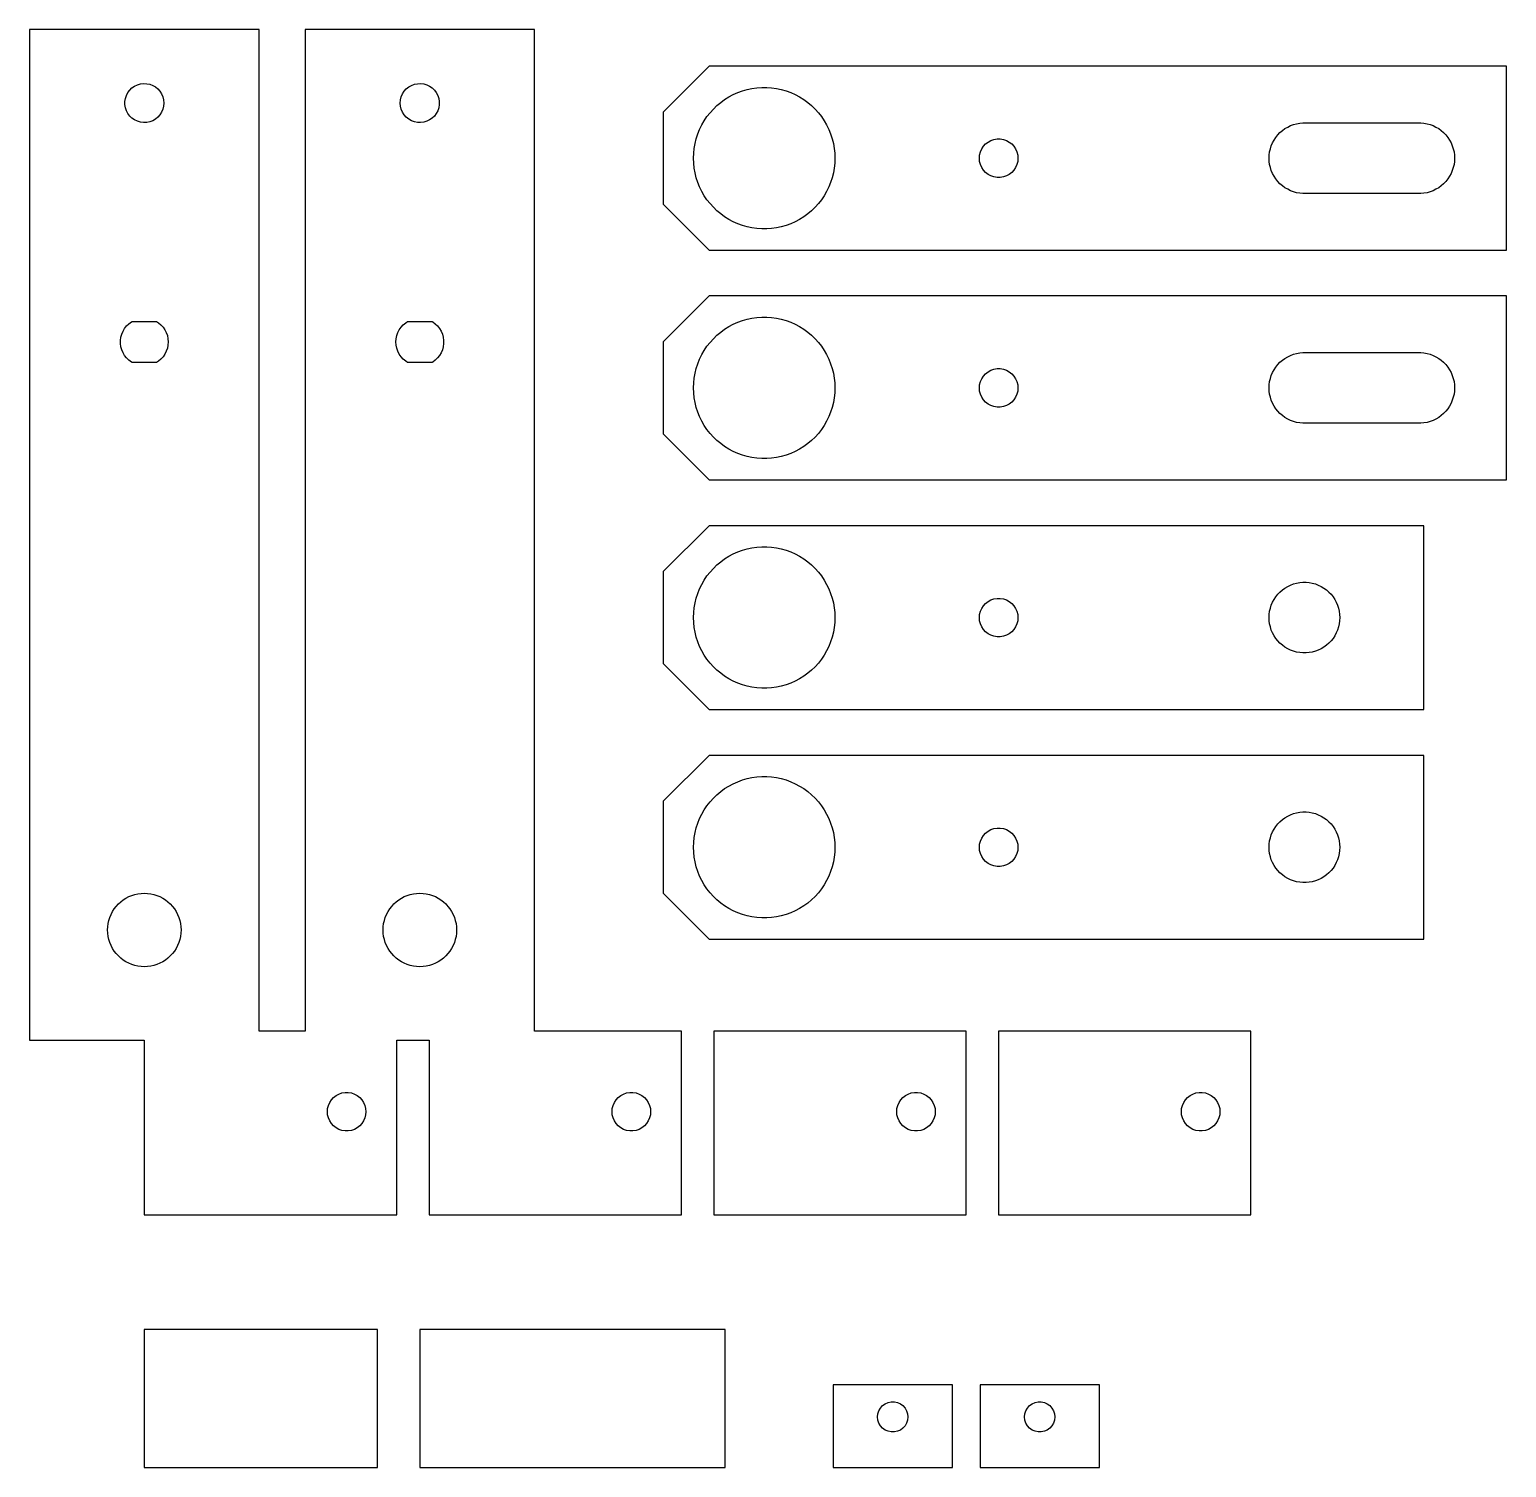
# Model space of a CAD drawing. Extents: x -25 to 297, y -245 to 68.
import ezdxf

# ---------------------------------------------------------------- set-up
doc = ezdxf.new("R2010")
doc.units = 0
doc.layers.get('0').update_dxf_attribs({"linetype": 'CONTINUOUS'})

msp = doc.modelspace()

# ---------------------------------------------------------------- linework, layer by layer
for points in [[(55, -152), (62, -152), (62, -190), (117, -190), (117, -150), (85, -150), (85, 68), (35, 68), (35, -150), (25, -150), (25, 68), (-25, 68), (-25, -152), (0, -152), (0, -190), (55, -190)], [(296.653, 60), (123, 60), (113, 50), (113, 30), (123, 20), (296.653, 20)], [(-0.85011, 47.8359), (-1.50707, 48.0262), (-2.125, 48.3194), (-2.68789, 48.7079), (-3.18117, 49.1817), (-3.59206, 49.7285), (-3.90991, 50.3341), (-4.1265, 50.9829), (-4.23622, 51.658), (-4.23622, 52.342), (-4.1265, 53.0171), (-3.90991, 53.6659), (-3.59206, 54.2715), (-3.18117, 54.8183), (-2.68789, 55.2921), (-2.125, 55.6806), (-1.50707, 55.9738), (-0.85011, 56.1641), (-0.17113, 56.2466), (0.51228, 56.219), (1.18242, 56.0822), (1.82194, 55.8397), (2.41428, 55.4977), (2.94408, 55.0651), (3.39763, 54.5532), (3.76319, 53.9751), (4.03128, 53.3458), (4.19496, 52.6817), (4.25, 52), (4.19496, 51.3183), (4.03128, 50.6542), (3.76319, 50.0249), (3.39763, 49.4468), (2.94408, 48.9349), (2.41428, 48.5023), (1.82194, 48.1603), (1.18242, 47.9178), (0.51228, 47.781), (-0.17113, 47.7534)], [(59.4877, 47.781), (58.8176, 47.9178), (58.1781, 48.1603), (57.5857, 48.5023), (57.0559, 48.9349), (56.6024, 49.4468), (56.2368, 50.0249), (55.9687, 50.6542), (55.805, 51.3183), (55.75, 52), (55.805, 52.6817), (55.9687, 53.3458), (56.2368, 53.9751), (56.6024, 54.5532), (57.0559, 55.0651), (57.5857, 55.4977), (58.1781, 55.8397), (58.8176, 56.0822), (59.4877, 56.219), (60.1711, 56.2466), (60.8501, 56.1641), (61.5071, 55.9738), (62.125, 55.6806), (62.6879, 55.2921), (63.1812, 54.8183), (63.5921, 54.2715), (63.9099, 53.6659), (64.1265, 53.0171), (64.2362, 52.342), (64.2362, 51.658), (64.1265, 50.9829), (63.9099, 50.3341), (63.5921, 49.7285), (63.1812, 49.1817), (62.6879, 48.7079), (62.125, 48.3194), (61.5071, 48.0262), (60.8501, 47.8359), (60.1711, 47.7534)], [(133.39, 24.6844), (132.326, 24.834), (131.274, 25.0574), (130.241, 25.3537), (129.231, 25.7214), (128.249, 26.1586), (127.3, 26.6632), (126.388, 27.2328), (125.519, 27.8646), (124.695, 28.5556), (123.922, 29.3023), (123.203, 30.1011), (122.541, 30.9481), (121.94, 31.8392), (121.403, 32.7701), (120.931, 33.7363), (120.529, 34.7329), (120.197, 35.7552), (119.937, 36.7982), (119.75, 37.8567), (119.638, 38.9258), (119.6, 40), (119.638, 41.0742), (119.75, 42.1433), (119.937, 43.2018), (120.197, 44.2448), (120.529, 45.2671), (120.931, 46.2637), (121.403, 47.2299), (121.94, 48.1608), (122.541, 49.0519), (123.203, 49.8989), (123.922, 50.6977), (124.695, 51.4444), (125.519, 52.1354), (126.388, 52.7672), (127.3, 53.3368), (128.249, 53.8414), (129.231, 54.2786), (130.241, 54.6463), (131.274, 54.9426), (132.326, 55.166), (133.39, 55.3156), (134.463, 55.3906), (135.537, 55.3906), (136.61, 55.3156), (137.674, 55.166), (138.726, 54.9426), (139.759, 54.6463), (140.769, 54.2786), (141.751, 53.8414), (142.7, 53.3368), (143.612, 52.7672), (144.481, 52.1354), (145.305, 51.4444), (146.078, 50.6977), (146.797, 49.8989), (147.459, 49.0519), (148.06, 48.1608), (148.597, 47.2299), (149.069, 46.2637), (149.471, 45.2671), (149.803, 44.2448), (150.063, 43.2018), (150.25, 42.1433), (150.362, 41.0742), (150.4, 40), (150.362, 38.9258), (150.25, 37.8567), (150.063, 36.7982), (149.803, 35.7552), (149.471, 34.7329), (149.069, 33.7363), (148.597, 32.7701), (148.06, 31.8392), (147.459, 30.9481), (146.797, 30.1011), (146.078, 29.3023), (145.305, 28.5556), (144.481, 27.8646), (143.612, 27.2328), (142.7, 26.6632), (141.751, 26.1586), (140.769, 25.7214), (139.759, 25.3537), (138.726, 25.0574), (137.674, 24.834), (136.61, 24.6844), (135.537, 24.6094), (134.463, 24.6094)], [(251.619, 32.3697), (250.939, 32.4931), (250.273, 32.6769), (249.626, 32.9196), (249.004, 33.2194), (248.411, 33.5738), (247.852, 33.9799), (247.331, 34.4345), (246.854, 34.9339), (246.423, 35.4741), (246.043, 36.0507), (245.715, 36.6591), (245.444, 37.2944), (245.23, 37.9515), (245.076, 38.6251), (244.984, 39.3098), (244.953, 40), (244.984, 40.6902), (245.076, 41.3749), (245.23, 42.0485), (245.444, 42.7056), (245.715, 43.3409), (246.043, 43.9493), (246.423, 44.5259), (246.854, 45.0661), (247.331, 45.5655), (247.852, 46.0201), (248.411, 46.4262), (249.004, 46.7806), (249.626, 47.0804), (250.273, 47.3231), (250.939, 47.5069), (251.619, 47.6303), (252.307, 47.6922), (277.998, 47.6922), (278.686, 47.6303), (279.366, 47.5069), (280.032, 47.3231), (280.679, 47.0804), (281.301, 46.7806), (281.895, 46.4262), (282.454, 46.0201), (282.974, 45.5655), (283.451, 45.0661), (283.882, 44.5259), (284.263, 43.9493), (284.59, 43.3409), (284.862, 42.7056), (285.075, 42.0485), (285.229, 41.3749), (285.322, 40.6902), (285.353, 40), (285.322, 39.3098), (285.229, 38.6251), (285.075, 37.9515), (284.862, 37.2944), (284.59, 36.6591), (284.263, 36.0507), (283.882, 35.4741), (283.451, 34.9339), (282.974, 34.4345), (282.454, 33.9799), (281.895, 33.5738), (281.301, 33.2194), (280.679, 32.9196), (280.032, 32.6769), (279.366, 32.4931), (278.686, 32.3697), (277.998, 32.3078), (252.307, 32.3078)], [(185.03, 35.9285), (184.374, 36.1538), (183.764, 36.4839), (183.217, 36.91), (182.747, 37.4203), (182.367, 38.001), (182.089, 38.6363), (181.919, 39.3087), (181.861, 40), (181.919, 40.6913), (182.089, 41.3637), (182.367, 41.999), (182.747, 42.5797), (183.217, 43.09), (183.764, 43.5161), (184.374, 43.8462), (185.03, 44.0715), (185.714, 44.1857), (186.408, 44.1857), (187.092, 44.0715), (187.748, 43.8462), (188.358, 43.5161), (188.906, 43.09), (189.376, 42.5797), (189.755, 41.999), (190.034, 41.3637), (190.204, 40.6913), (190.261, 40), (190.204, 39.3087), (190.034, 38.6363), (189.755, 38.001), (189.376, 37.4203), (188.906, 36.91), (188.358, 36.4839), (187.748, 36.1538), (187.092, 35.9285), (186.408, 35.8143), (185.714, 35.8143)], [(296.653, 10), (123, 10), (113, 0), (113, -20), (123, -30), (296.653, -30)], [(-2.79803, -4.38304), (-3.35726, -3.97099), (-3.85659, -3.48808), (-4.2871, -2.94292), (-4.6411, -2.34525), (-4.91228, -1.70573), (-5.0958, -1.03577), (-5.18839, -0.34732), (-5.18839, 0.34732), (-5.0958, 1.03577), (-4.91228, 1.70573), (-4.6411, 2.34525), (-4.2871, 2.94292), (-3.85659, 3.48808), (-3.35726, 3.97099), (-2.79803, 4.38304), (-2.67584, 4.45), (2.67156, 4.45), (3.08453, 4.18636), (3.615, 3.73788), (4.08096, 3.2227), (4.47409, 2.65001), (4.78738, 2.03002), (5.01524, 1.37382), (5.1536, 0.69309), (5.2, 0), (5.1536, -0.69309), (5.01524, -1.37382), (4.78738, -2.03002), (4.47409, -2.65001), (4.08096, -3.2227), (3.615, -3.73788), (3.08453, -4.18636), (2.67156, -4.45), (-2.67584, -4.45)], [(56.9155, -4.18636), (56.385, -3.73788), (55.919, -3.2227), (55.5259, -2.65001), (55.2126, -2.03002), (54.9848, -1.37382), (54.8464, -0.69309), (54.8, 0), (54.8464, 0.69309), (54.9848, 1.37382), (55.2126, 2.03002), (55.5259, 2.65001), (55.919, 3.2227), (56.385, 3.73788), (56.9155, 4.18636), (57.3284, 4.45), (62.6758, 4.45), (62.798, 4.38304), (63.3573, 3.97099), (63.8566, 3.48808), (64.2871, 2.94292), (64.6411, 2.34525), (64.9123, 1.70573), (65.0958, 1.03577), (65.1884, 0.34732), (65.1884, -0.34732), (65.0958, -1.03577), (64.9123, -1.70573), (64.6411, -2.34525), (64.2871, -2.94292), (63.8566, -3.48808), (63.3573, -3.97099), (62.798, -4.38304), (62.6758, -4.45), (57.3284, -4.45)], [(133.39, -25.3156), (132.326, -25.166), (131.274, -24.9426), (130.241, -24.6463), (129.231, -24.2786), (128.249, -23.8414), (127.3, -23.3368), (126.388, -22.7672), (125.519, -22.1354), (124.695, -21.4444), (123.922, -20.6977), (123.203, -19.8989), (122.541, -19.0519), (121.94, -18.1608), (121.403, -17.2299), (120.931, -16.2637), (120.529, -15.2671), (120.197, -14.2448), (119.937, -13.2018), (119.75, -12.1433), (119.638, -11.0742), (119.6, -10), (119.638, -8.92575), (119.75, -7.85673), (119.937, -6.79816), (120.197, -5.75518), (120.529, -4.73289), (120.931, -3.73626), (121.403, -2.77014), (121.94, -1.83924), (122.541, -0.94811), (123.203, -0.10107), (123.922, 0.69774), (124.695, 1.44443), (125.519, 2.13537), (126.388, 2.76718), (127.3, 3.33679), (128.249, 3.84143), (129.231, 4.27863), (130.241, 4.64627), (131.274, 4.94255), (132.326, 5.16604), (133.39, 5.31564), (134.463, 5.39062), (135.537, 5.39062), (136.61, 5.31564), (137.674, 5.16604), (138.726, 4.94255), (139.759, 4.64627), (140.769, 4.27863), (141.751, 3.84143), (142.7, 3.33679), (143.612, 2.76718), (144.481, 2.13537), (145.305, 1.44443), (146.078, 0.69774), (146.797, -0.10107), (147.459, -0.94811), (148.06, -1.83924), (148.597, -2.77014), (149.069, -3.73626), (149.471, -4.73289), (149.803, -5.75518), (150.063, -6.79816), (150.25, -7.85673), (150.362, -8.92575), (150.4, -10), (150.362, -11.0742), (150.25, -12.1433), (150.063, -13.2018), (149.803, -14.2448), (149.471, -15.2671), (149.069, -16.2637), (148.597, -17.2299), (148.06, -18.1608), (147.459, -19.0519), (146.797, -19.8989), (146.078, -20.6977), (145.305, -21.4444), (144.481, -22.1354), (143.612, -22.7672), (142.7, -23.3368), (141.751, -23.8414), (140.769, -24.2786), (139.759, -24.6463), (138.726, -24.9426), (137.674, -25.166), (136.61, -25.3156), (135.537, -25.3906), (134.463, -25.3906)], [(251.619, -17.6303), (250.939, -17.5069), (250.273, -17.3231), (249.626, -17.0804), (249.004, -16.7806), (248.411, -16.4262), (247.852, -16.0201), (247.331, -15.5655), (246.854, -15.0661), (246.423, -14.5259), (246.043, -13.9493), (245.715, -13.3409), (245.444, -12.7056), (245.23, -12.0485), (245.076, -11.3749), (244.984, -10.6902), (244.953, -10), (244.984, -9.30978), (245.076, -8.62511), (245.23, -7.95152), (245.444, -7.29441), (245.715, -6.6591), (246.043, -6.05068), (246.423, -5.47405), (246.854, -4.93387), (247.331, -4.43448), (247.852, -3.9799), (248.411, -3.57379), (249.004, -3.21941), (249.626, -2.91964), (250.273, -2.67686), (250.939, -2.49306), (251.619, -2.36969), (252.307, -2.30775), (277.998, -2.30775), (278.686, -2.36969), (279.366, -2.49306), (280.032, -2.67686), (280.679, -2.91964), (281.301, -3.21941), (281.895, -3.57379), (282.454, -3.9799), (282.974, -4.43448), (283.451, -4.93387), (283.882, -5.47405), (284.263, -6.05068), (284.59, -6.6591), (284.862, -7.29441), (285.075, -7.95152), (285.229, -8.62511), (285.322, -9.30978), (285.353, -10), (285.322, -10.6902), (285.229, -11.3749), (285.075, -12.0485), (284.862, -12.7056), (284.59, -13.3409), (284.263, -13.9493), (283.882, -14.5259), (283.451, -15.0661), (282.974, -15.5655), (282.454, -16.0201), (281.895, -16.4262), (281.301, -16.7806), (280.679, -17.0804), (280.032, -17.3231), (279.366, -17.5069), (278.686, -17.6303), (277.998, -17.6922), (252.307, -17.6922)], [(185.03, -14.0715), (184.374, -13.8462), (183.764, -13.5161), (183.217, -13.09), (182.747, -12.5797), (182.367, -11.999), (182.089, -11.3637), (181.919, -10.6913), (181.861, -10), (181.919, -9.3087), (182.089, -8.63626), (182.367, -8.00102), (182.747, -7.42031), (183.217, -6.90996), (183.764, -6.4839), (184.374, -6.15375), (185.03, -5.92852), (185.714, -5.81435), (186.408, -5.81435), (187.092, -5.92852), (187.748, -6.15375), (188.358, -6.4839), (188.906, -6.90996), (189.376, -7.42031), (189.755, -8.00102), (190.034, -8.63626), (190.204, -9.3087), (190.261, -10), (190.204, -10.6913), (190.034, -11.3637), (189.755, -11.999), (189.376, -12.5797), (188.906, -13.09), (188.358, -13.5161), (187.748, -13.8462), (187.092, -14.0715), (186.408, -14.1857), (185.714, -14.1857)], [(278.653, -40), (123, -40), (113, -50), (113, -70), (123, -80), (278.653, -80)], [(133.39, -75.3156), (132.326, -75.166), (131.274, -74.9426), (130.241, -74.6463), (129.231, -74.2786), (128.249, -73.8414), (127.3, -73.3368), (126.388, -72.7672), (125.519, -72.1354), (124.695, -71.4444), (123.922, -70.6977), (123.203, -69.8989), (122.541, -69.0519), (121.94, -68.1608), (121.403, -67.2299), (120.931, -66.2637), (120.529, -65.2671), (120.197, -64.2448), (119.937, -63.2018), (119.75, -62.1433), (119.638, -61.0742), (119.6, -60), (119.638, -58.9258), (119.75, -57.8567), (119.937, -56.7982), (120.197, -55.7552), (120.529, -54.7329), (120.931, -53.7363), (121.403, -52.7701), (121.94, -51.8392), (122.541, -50.9481), (123.203, -50.1011), (123.922, -49.3023), (124.695, -48.5556), (125.519, -47.8646), (126.388, -47.2328), (127.3, -46.6632), (128.249, -46.1586), (129.231, -45.7214), (130.241, -45.3537), (131.274, -45.0574), (132.326, -44.834), (133.39, -44.6844), (134.463, -44.6094), (135.537, -44.6094), (136.61, -44.6844), (137.674, -44.834), (138.726, -45.0574), (139.759, -45.3537), (140.769, -45.7214), (141.751, -46.1586), (142.7, -46.6632), (143.612, -47.2328), (144.481, -47.8646), (145.305, -48.5556), (146.078, -49.3023), (146.797, -50.1011), (147.459, -50.9481), (148.06, -51.8392), (148.597, -52.7701), (149.069, -53.7363), (149.471, -54.7329), (149.803, -55.7552), (150.063, -56.7982), (150.25, -57.8567), (150.362, -58.9258), (150.4, -60), (150.362, -61.0742), (150.25, -62.1433), (150.063, -63.2018), (149.803, -64.2448), (149.471, -65.2671), (149.069, -66.2637), (148.597, -67.2299), (148.06, -68.1608), (147.459, -69.0519), (146.797, -69.8989), (146.078, -70.6977), (145.305, -71.4444), (144.481, -72.1354), (143.612, -72.7672), (142.7, -73.3368), (141.751, -73.8414), (140.769, -74.2786), (139.759, -74.6463), (138.726, -74.9426), (137.674, -75.166), (136.61, -75.3156), (135.537, -75.3906), (134.463, -75.3906)], [(251.619, -67.6303), (250.939, -67.5069), (250.273, -67.3231), (249.626, -67.0804), (249.004, -66.7806), (248.411, -66.4262), (247.852, -66.0201), (247.331, -65.5655), (246.854, -65.0661), (246.423, -64.5259), (246.043, -63.9493), (245.715, -63.3409), (245.444, -62.7056), (245.23, -62.0485), (245.076, -61.3749), (244.984, -60.6902), (244.953, -60), (244.984, -59.3098), (245.076, -58.6251), (245.23, -57.9515), (245.444, -57.2944), (245.715, -56.6591), (246.043, -56.0507), (246.423, -55.4741), (246.854, -54.9339), (247.331, -54.4345), (247.852, -53.9799), (248.411, -53.5738), (249.004, -53.2194), (249.626, -52.9196), (250.273, -52.6769), (250.939, -52.4931), (251.619, -52.3697), (252.307, -52.3078), (252.998, -52.3078), (253.686, -52.3697), (254.366, -52.4931), (255.032, -52.6769), (255.679, -52.9196), (256.301, -53.2194), (256.895, -53.5738), (257.454, -53.9799), (257.974, -54.4345), (258.451, -54.9339), (258.882, -55.4741), (259.263, -56.0507), (259.59, -56.6591), (259.862, -57.2944), (260.075, -57.9515), (260.229, -58.6251), (260.322, -59.3098), (260.353, -60), (260.322, -60.6902), (260.229, -61.3749), (260.075, -62.0485), (259.862, -62.7056), (259.59, -63.3409), (259.263, -63.9493), (258.882, -64.5259), (258.451, -65.0661), (257.974, -65.5655), (257.454, -66.0201), (256.895, -66.4262), (256.301, -66.7806), (255.679, -67.0804), (255.032, -67.3231), (254.366, -67.5069), (253.686, -67.6303), (252.998, -67.6922), (252.307, -67.6922)], [(185.03, -64.0715), (184.374, -63.8462), (183.764, -63.5161), (183.217, -63.09), (182.747, -62.5797), (182.367, -61.999), (182.089, -61.3637), (181.919, -60.6913), (181.861, -60), (181.919, -59.3087), (182.089, -58.6363), (182.367, -58.001), (182.747, -57.4203), (183.217, -56.91), (183.764, -56.4839), (184.374, -56.1538), (185.03, -55.9285), (185.714, -55.8143), (186.408, -55.8143), (187.092, -55.9285), (187.748, -56.1538), (188.358, -56.4839), (188.906, -56.91), (189.376, -57.4203), (189.755, -58.001), (190.034, -58.6363), (190.204, -59.3087), (190.261, -60), (190.204, -60.6913), (190.034, -61.3637), (189.755, -61.999), (189.376, -62.5797), (188.906, -63.09), (188.358, -63.5161), (187.748, -63.8462), (187.092, -64.0715), (186.408, -64.1857), (185.714, -64.1857)], [(278.653, -90), (123, -90), (113, -100), (113, -120), (123, -130), (278.653, -130)], [(133.39, -125.316), (132.326, -125.166), (131.274, -124.943), (130.241, -124.646), (129.231, -124.279), (128.249, -123.841), (127.3, -123.337), (126.388, -122.767), (125.519, -122.135), (124.695, -121.444), (123.922, -120.698), (123.203, -119.899), (122.541, -119.052), (121.94, -118.161), (121.403, -117.23), (120.931, -116.264), (120.529, -115.267), (120.197, -114.245), (119.937, -113.202), (119.75, -112.143), (119.638, -111.074), (119.6, -110), (119.638, -108.926), (119.75, -107.857), (119.937, -106.798), (120.197, -105.755), (120.529, -104.733), (120.931, -103.736), (121.403, -102.77), (121.94, -101.839), (122.541, -100.948), (123.203, -100.101), (123.922, -99.3023), (124.695, -98.5556), (125.519, -97.8646), (126.388, -97.2328), (127.3, -96.6632), (128.249, -96.1586), (129.231, -95.7214), (130.241, -95.3537), (131.274, -95.0574), (132.326, -94.834), (133.39, -94.6844), (134.463, -94.6094), (135.537, -94.6094), (136.61, -94.6844), (137.674, -94.834), (138.726, -95.0574), (139.759, -95.3537), (140.769, -95.7214), (141.751, -96.1586), (142.7, -96.6632), (143.612, -97.2328), (144.481, -97.8646), (145.305, -98.5556), (146.078, -99.3023), (146.797, -100.101), (147.459, -100.948), (148.06, -101.839), (148.597, -102.77), (149.069, -103.736), (149.471, -104.733), (149.803, -105.755), (150.063, -106.798), (150.25, -107.857), (150.362, -108.926), (150.4, -110), (150.362, -111.074), (150.25, -112.143), (150.063, -113.202), (149.803, -114.245), (149.471, -115.267), (149.069, -116.264), (148.597, -117.23), (148.06, -118.161), (147.459, -119.052), (146.797, -119.899), (146.078, -120.698), (145.305, -121.444), (144.481, -122.135), (143.612, -122.767), (142.7, -123.337), (141.751, -123.841), (140.769, -124.279), (139.759, -124.646), (138.726, -124.943), (137.674, -125.166), (136.61, -125.316), (135.537, -125.391), (134.463, -125.391)], [(251.619, -117.63), (250.939, -117.507), (250.273, -117.323), (249.626, -117.08), (249.004, -116.781), (248.411, -116.426), (247.852, -116.02), (247.331, -115.566), (246.854, -115.066), (246.423, -114.526), (246.043, -113.949), (245.715, -113.341), (245.444, -112.706), (245.23, -112.048), (245.076, -111.375), (244.984, -110.69), (244.953, -110), (244.984, -109.31), (245.076, -108.625), (245.23, -107.952), (245.444, -107.294), (245.715, -106.659), (246.043, -106.051), (246.423, -105.474), (246.854, -104.934), (247.331, -104.434), (247.852, -103.98), (248.411, -103.574), (249.004, -103.219), (249.626, -102.92), (250.273, -102.677), (250.939, -102.493), (251.619, -102.37), (252.307, -102.308), (252.998, -102.308), (253.686, -102.37), (254.366, -102.493), (255.032, -102.677), (255.679, -102.92), (256.301, -103.219), (256.895, -103.574), (257.454, -103.98), (257.974, -104.434), (258.451, -104.934), (258.882, -105.474), (259.263, -106.051), (259.59, -106.659), (259.862, -107.294), (260.075, -107.952), (260.229, -108.625), (260.322, -109.31), (260.353, -110), (260.322, -110.69), (260.229, -111.375), (260.075, -112.048), (259.862, -112.706), (259.59, -113.341), (259.263, -113.949), (258.882, -114.526), (258.451, -115.066), (257.974, -115.566), (257.454, -116.02), (256.895, -116.426), (256.301, -116.781), (255.679, -117.08), (255.032, -117.323), (254.366, -117.507), (253.686, -117.63), (252.998, -117.692), (252.307, -117.692)], [(185.03, -114.071), (184.374, -113.846), (183.764, -113.516), (183.217, -113.09), (182.747, -112.58), (182.367, -111.999), (182.089, -111.364), (181.919, -110.691), (181.861, -110), (181.919, -109.309), (182.089, -108.636), (182.367, -108.001), (182.747, -107.42), (183.217, -106.91), (183.764, -106.484), (184.374, -106.154), (185.03, -105.929), (185.714, -105.814), (186.408, -105.814), (187.092, -105.929), (187.748, -106.154), (188.358, -106.484), (188.906, -106.91), (189.376, -107.42), (189.755, -108.001), (190.034, -108.636), (190.204, -109.309), (190.261, -110), (190.204, -110.691), (190.034, -111.364), (189.755, -111.999), (189.376, -112.58), (188.906, -113.09), (188.358, -113.516), (187.748, -113.846), (187.092, -114.071), (186.408, -114.186), (185.714, -114.186)], [(-0.69725, -135.97), (-1.38919, -135.878), (-2.07055, -135.727), (-2.73616, -135.518), (-3.38095, -135.25), (-4, -134.928), (-4.58861, -134.553), (-5.1423, -134.128), (-5.65685, -133.657), (-6.12836, -133.142), (-6.55322, -132.589), (-6.9282, -132), (-7.25046, -131.381), (-7.51754, -130.736), (-7.72741, -130.071), (-7.87846, -129.389), (-7.96956, -128.697), (-8, -128), (-7.96956, -127.303), (-7.87846, -126.611), (-7.72741, -125.929), (-7.51754, -125.264), (-7.25046, -124.619), (-6.9282, -124), (-6.55322, -123.411), (-6.12836, -122.858), (-5.65685, -122.343), (-5.1423, -121.872), (-4.58861, -121.447), (-4, -121.072), (-3.38095, -120.75), (-2.73616, -120.482), (-2.07055, -120.273), (-1.38919, -120.122), (-0.69725, -120.03), (0, -120), (0.69725, -120.03), (1.38919, -120.122), (2.07055, -120.273), (2.73616, -120.482), (3.38095, -120.75), (4, -121.072), (4.58861, -121.447), (5.1423, -121.872), (5.65685, -122.343), (6.12836, -122.858), (6.55322, -123.411), (6.9282, -124), (7.25046, -124.619), (7.51754, -125.264), (7.72741, -125.929), (7.87846, -126.611), (7.96956, -127.303), (8, -128), (7.96956, -128.697), (7.87846, -129.389), (7.72741, -130.071), (7.51754, -130.736), (7.25046, -131.381), (6.9282, -132), (6.55322, -132.589), (6.12836, -133.142), (5.65685, -133.657), (5.1423, -134.128), (4.58861, -134.553), (4, -134.928), (3.38095, -135.25), (2.73616, -135.518), (2.07055, -135.727), (1.38919, -135.878), (0.69725, -135.97), (0, -136)], [(59.3028, -135.97), (58.6108, -135.878), (57.9294, -135.727), (57.2638, -135.518), (56.6191, -135.25), (56, -134.928), (55.4114, -134.553), (54.8577, -134.128), (54.3431, -133.657), (53.8716, -133.142), (53.4468, -132.589), (53.0718, -132), (52.7495, -131.381), (52.4825, -130.736), (52.2726, -130.071), (52.1215, -129.389), (52.0304, -128.697), (52, -128), (52.0304, -127.303), (52.1215, -126.611), (52.2726, -125.929), (52.4825, -125.264), (52.7495, -124.619), (53.0718, -124), (53.4468, -123.411), (53.8716, -122.858), (54.3431, -122.343), (54.8577, -121.872), (55.4114, -121.447), (56, -121.072), (56.6191, -120.75), (57.2638, -120.482), (57.9294, -120.273), (58.6108, -120.122), (59.3028, -120.03), (60, -120), (60.6972, -120.03), (61.3892, -120.122), (62.0706, -120.273), (62.7362, -120.482), (63.3809, -120.75), (64, -121.072), (64.5886, -121.447), (65.1423, -121.872), (65.6569, -122.343), (66.1284, -122.858), (66.5532, -123.411), (66.9282, -124), (67.2505, -124.619), (67.5175, -125.264), (67.7274, -125.929), (67.8785, -126.611), (67.9696, -127.303), (68, -128), (67.9696, -128.697), (67.8785, -129.389), (67.7274, -130.071), (67.5175, -130.736), (67.2505, -131.381), (66.9282, -132), (66.5532, -132.589), (66.1284, -133.142), (65.6569, -133.657), (65.1423, -134.128), (64.5886, -134.553), (64, -134.928), (63.3809, -135.25), (62.7362, -135.518), (62.0706, -135.727), (61.3892, -135.878), (60.6972, -135.97), (60, -136)], [(179, -150), (124, -150), (124, -190), (179, -190)], [(241, -150), (186, -150), (186, -190), (241, -190)], [(43.0287, -171.632), (42.3726, -171.407), (41.7625, -171.077), (41.2151, -170.651), (40.7453, -170.141), (40.3659, -169.56), (40.0873, -168.925), (39.917, -168.252), (39.8597, -167.561), (39.917, -166.87), (40.0873, -166.197), (40.3659, -165.562), (40.7453, -164.981), (41.2151, -164.471), (41.7625, -164.045), (42.3726, -163.715), (43.0287, -163.489), (43.7129, -163.375), (44.4065, -163.375), (45.0908, -163.489), (45.7468, -163.715), (46.3569, -164.045), (46.9043, -164.471), (47.3741, -164.981), (47.7535, -165.562), (48.0321, -166.197), (48.2024, -166.87), (48.2597, -167.561), (48.2024, -168.252), (48.0321, -168.925), (47.7535, -169.56), (47.3741, -170.141), (46.9043, -170.651), (46.3569, -171.077), (45.7468, -171.407), (45.0908, -171.632), (44.4065, -171.747), (43.7129, -171.747)], [(105.029, -171.632), (104.373, -171.407), (103.763, -171.077), (103.215, -170.651), (102.745, -170.141), (102.366, -169.56), (102.087, -168.925), (101.917, -168.252), (101.86, -167.561), (101.917, -166.87), (102.087, -166.197), (102.366, -165.562), (102.745, -164.981), (103.215, -164.471), (103.763, -164.045), (104.373, -163.715), (105.029, -163.489), (105.713, -163.375), (106.407, -163.375), (107.091, -163.489), (107.747, -163.715), (108.357, -164.045), (108.904, -164.471), (109.374, -164.981), (109.754, -165.562), (110.032, -166.197), (110.202, -166.87), (110.26, -167.561), (110.202, -168.252), (110.032, -168.925), (109.754, -169.56), (109.374, -170.141), (108.904, -170.651), (108.357, -171.077), (107.747, -171.407), (107.091, -171.632), (106.407, -171.747), (105.713, -171.747)], [(167.029, -171.632), (166.373, -171.407), (165.763, -171.077), (165.215, -170.651), (164.745, -170.141), (164.366, -169.56), (164.087, -168.925), (163.917, -168.252), (163.86, -167.561), (163.917, -166.87), (164.087, -166.197), (164.366, -165.562), (164.745, -164.981), (165.215, -164.471), (165.763, -164.045), (166.373, -163.715), (167.029, -163.489), (167.713, -163.375), (168.407, -163.375), (169.091, -163.489), (169.747, -163.715), (170.357, -164.045), (170.904, -164.471), (171.374, -164.981), (171.754, -165.562), (172.032, -166.197), (172.202, -166.87), (172.26, -167.561), (172.202, -168.252), (172.032, -168.925), (171.754, -169.56), (171.374, -170.141), (170.904, -170.651), (170.357, -171.077), (169.747, -171.407), (169.091, -171.632), (168.407, -171.747), (167.713, -171.747)], [(229.029, -171.632), (228.373, -171.407), (227.763, -171.077), (227.215, -170.651), (226.745, -170.141), (226.366, -169.56), (226.087, -168.925), (225.917, -168.252), (225.86, -167.561), (225.917, -166.87), (226.087, -166.197), (226.366, -165.562), (226.745, -164.981), (227.215, -164.471), (227.763, -164.045), (228.373, -163.715), (229.029, -163.489), (229.713, -163.375), (230.407, -163.375), (231.091, -163.489), (231.747, -163.715), (232.357, -164.045), (232.904, -164.471), (233.374, -164.981), (233.754, -165.562), (234.032, -166.197), (234.202, -166.87), (234.26, -167.561), (234.202, -168.252), (234.032, -168.925), (233.754, -169.56), (233.374, -170.141), (232.904, -170.651), (232.357, -171.077), (231.747, -171.407), (231.091, -171.632), (230.407, -171.747), (229.713, -171.747)], [(50.8, -215), (0, -215), (0, -245), (50.8, -245)], [(126.5, -215), (60, -215), (60, -245), (126.5, -245)], [(176, -227), (150, -227), (150, -245), (176, -245)], [(208, -227), (182, -227), (182, -245), (208, -245)], [(161.98, -237.138), (161.35, -236.858), (160.792, -236.452), (160.33, -235.94), (159.985, -235.342), (159.772, -234.686), (159.7, -234), (159.772, -233.314), (159.985, -232.658), (160.33, -232.06), (160.792, -231.548), (161.35, -231.142), (161.98, -230.862), (162.655, -230.718), (163.345, -230.718), (164.02, -230.862), (164.65, -231.142), (165.208, -231.548), (165.67, -232.06), (166.015, -232.658), (166.228, -233.314), (166.3, -234), (166.228, -234.686), (166.015, -235.342), (165.67, -235.94), (165.208, -236.452), (164.65, -236.858), (164.02, -237.138), (163.345, -237.282), (162.655, -237.282)], [(193.98, -237.138), (193.35, -236.858), (192.792, -236.452), (192.33, -235.94), (191.985, -235.342), (191.772, -234.686), (191.7, -234), (191.772, -233.314), (191.985, -232.658), (192.33, -232.06), (192.792, -231.548), (193.35, -231.142), (193.98, -230.862), (194.655, -230.718), (195.345, -230.718), (196.02, -230.862), (196.65, -231.142), (197.208, -231.548), (197.67, -232.06), (198.015, -232.658), (198.228, -233.314), (198.3, -234), (198.228, -234.686), (198.015, -235.342), (197.67, -235.94), (197.208, -236.452), (196.65, -236.858), (196.02, -237.138), (195.345, -237.282), (194.655, -237.282)]]:
    msp.add_lwpolyline(points, close=True)

doc.saveas('drawing.dxf')
